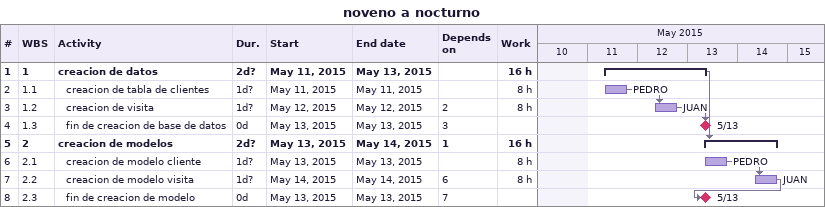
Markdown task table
noveno a nocturno

| ID | WBS | Task | Duration | Start | Finish | Predecessors | Resources | Work (h) |
|---|---|---|---|---|---|---|---|---|
| 1 | 1 | **creacion de datos** | 2d? | 2015-05-11 | 2015-05-13 |  |  | 16 |
| 2 | 1.1 | creacion de tabla de clientes | 1d? | 2015-05-11 | 2015-05-11 |  | PEDRO | 8 |
| 3 | 1.2 | creacion de visita | 1d? | 2015-05-12 | 2015-05-12 | 2 | JUAN | 8 |
| 4 | 1.3 | fin de creacion de base de datos | 0d | 2015-05-13 | 2015-05-13 | 3 |  |  |
| 5 | 2 | **creacion de modelos** | 2d? | 2015-05-13 | 2015-05-14 | 1 |  | 16 |
| 6 | 2.1 | creacion de modelo cliente | 1d? | 2015-05-13 | 2015-05-13 |  | PEDRO | 8 |
| 7 | 2.2 | creacion de modelo visita | 1d? | 2015-05-14 | 2015-05-14 | 6 | JUAN | 8 |
| 8 | 2.3 | fin de creacion de modelo | 0d | 2015-05-13 | 2015-05-13 | 7 |  |  |
